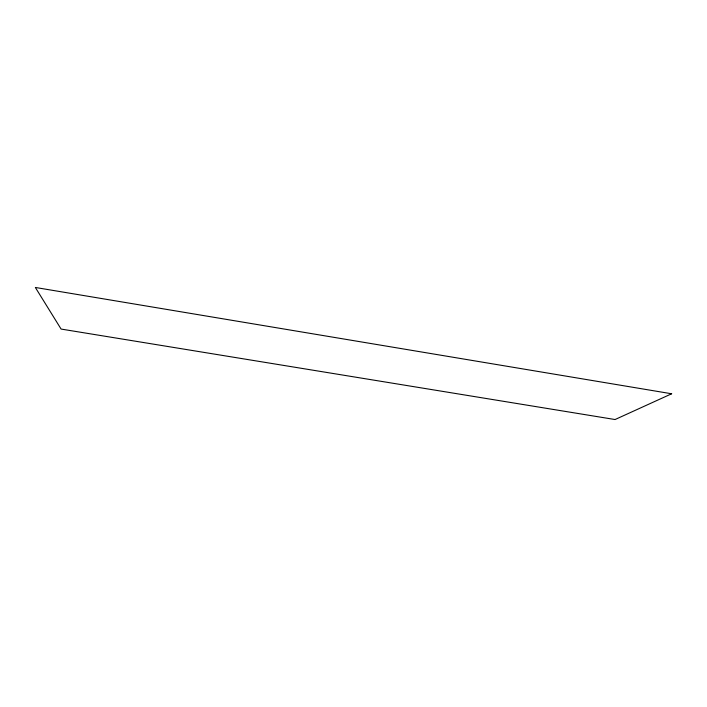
<?xml version="1.0" encoding="UTF-8"?>
<svg xmlns="http://www.w3.org/2000/svg" width="707" height="707" viewBox="0 0 707 707"><rect width="100%" height="100%" fill="white"/><g stroke="black" fill="none" stroke-linecap="round" stroke-linejoin="round"><path stroke-width="1.06" d="M671.65 393.772L615.063 419.534L61.094 329.064L35.35 287.466L671.65 393.772"/></g></svg>
